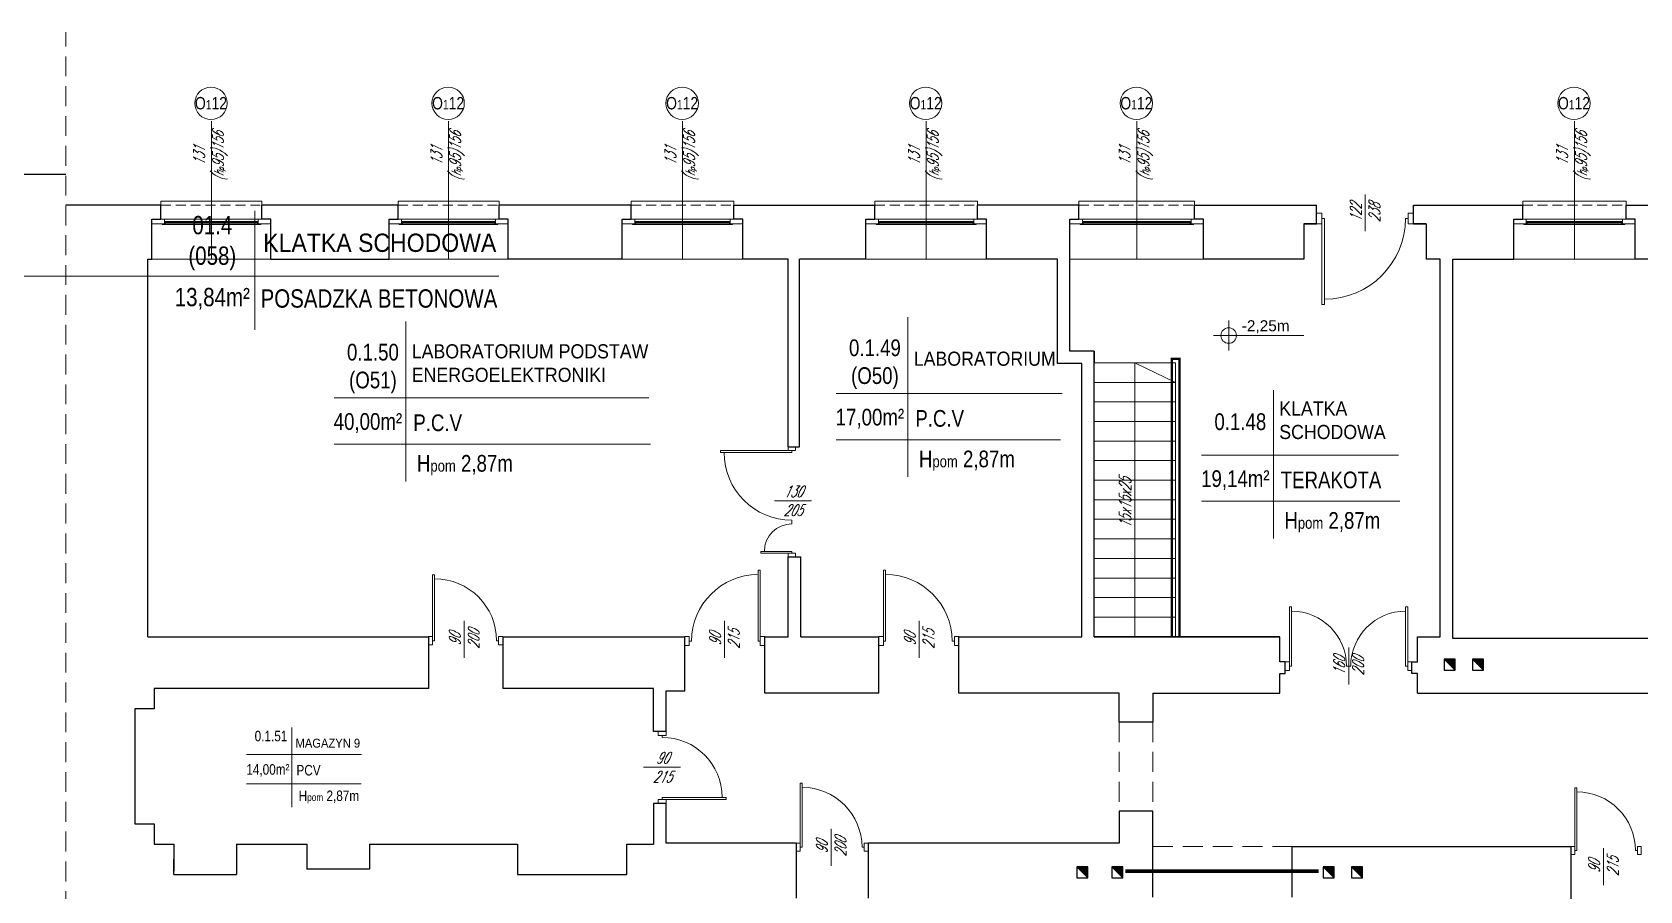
# Model space of a CAD drawing. Header units: millimetres. Extents: x -18485 to 40303, y -22087 to 35064.
# Drawn here: x 7572 to 9626, y 26409 to 27506 of the extents above; entities that cross this region are included whole.
import ezdxf
from ezdxf.enums import TextEntityAlignment as Align

# ---------------------------------------------------------------- set-up
doc = ezdxf.new("R2010")
doc.units = ezdxf.units.MM
doc.linetypes.add('ACAD_ISO12W100', pattern=[21, 12, -3, 0, -3, 0, -3])
doc.linetypes.add('DASHED', pattern=[19.05, 12.7, -6.35])
doc.layers.get('0').update_dxf_attribs({"lineweight": 25})
for name, color, linetype, lineweight in [('-01 parter niski - ściany', 2, 'Continuous', 25), ('01 parter - ściany', 2, 'Continuous', 25), ('01_ściany', 2, 'Continuous', 25), ('03-01_okna', 5, 'Continuous', 15), ('03_drzwi', 1, 'Continuous', 0), ('04-1_widok', 251, 'Continuous', 5), ('04-2_nad', 251, 'DASHED', 5), ('05-03_opis', 10, 'Continuous', 5), ('inw03-02_schody', 6, 'Continuous', 5)]:
    doc.layers.add(name, color=color, linetype=linetype, lineweight=lineweight)
doc.styles.add('arial', font='arial.ttf')
doc.styles.add('ariel', font='arial.ttf', dxfattribs={"width": 0.8})
doc.styles.add('ariel_wym', font='simplex.shx', dxfattribs={"width": 0.65, "oblique": 25})

# ---------------------------------------------------------------- blocks, each defined once
blk = doc.blocks.new('*U56')
blk.add_line((0, 0.375), (0, 0.4))
at = {"ltscale": 0.8}
blk.add_lwpolyline([(-0.05, 0.4), (-0.05, 0.45), (0.05, 0.45), (0.05, 0.4)], close=True, dxfattribs=at)
blk.add_lwpolyline([(0, -0.4), (0, -0.375), (-0.8, -0.375), (-0.8, -0.4), (-0.05, -0.4), (0.05, -0.4), (0.05, -0.45), (-0.05, -0.45), (-0.05, -0.4)])
blk.add_arc((0, -0.375), 0.75, 90, 180)
blk = doc.blocks.new('*U57')
for p, q in [((0, -0.025), (0, 0.025)), ((0, -0.675), (0, -0.7))]:
    blk.add_line(p, q)
for points in [[(0, 0.7), (0, 0.675), (0.7, 0.675), (0.7, 0.7), (0.05, 0.7), (-0.05, 0.7), (-0.05, 0.75), (0.05, 0.75), (0.05, 0.7)], [(0, -0.7), (0, -0.675), (0.7, -0.675), (0.7, -0.7), (0.05, -0.7), (-0.05, -0.7), (-0.05, -0.75), (0.05, -0.75), (0.05, -0.7)]]:
    blk.add_lwpolyline(points)
for centre, start, end in [((0, 0.675), 270, 0), ((0, -0.675), 0, 90)]:
    blk.add_arc(centre, 0.65, start, end)
blk = doc.blocks.new('kota rzutowa')
at = {"ltscale": 0.5}
for p, q in [((-20.6, 0), (102.8, 0)), ((0, -20.6), (0, 20.6))]:
    blk.add_line(p, q, dxfattribs=at)
blk.add_circle((0, 0), 10.6, dxfattribs=at)
at = {"ltscale": 0.5, "style": 'arial'}
blk.add_attdef('POZ._POSADKI_WYKOŃCZONWJ', text='', height=15, dxfattribs=at).set_placement((17.9, 1.4), align=Align.BOTTOM_LEFT)
blk.add_attdef('POZ._POSADZKI_KONSTRUKCJA', text='', height=15, dxfattribs=at).set_placement((17, -5), align=Align.TOP_LEFT)
blk = doc.blocks.new('*U80')
for p, q in [((0, -0.25), (0, -0.3)), ((0, -0.675), (0, -0.7))]:
    blk.add_line(p, q)
for points in [[(0, 0.7), (0, 0.675), (-0.975, 0.675), (-0.975, 0.7), (-0.05, 0.7), (0.05, 0.7), (0.05, 0.75), (-0.05, 0.75), (-0.05, 0.7)], [(0, -0.7), (0, -0.675), (-0.425, -0.675), (-0.425, -0.7), (-0.05, -0.7), (0.05, -0.7), (0.05, -0.75), (-0.05, -0.75), (-0.05, -0.7)]]:
    blk.add_lwpolyline(points)
for centre, radius, start, end in [((0, 0.675), 0.925, 180, 270), ((0, -0.675), 0.375, 90, 180)]:
    blk.add_arc(centre, radius, start, end)

msp = doc.modelspace()

# ---------------------------------------------------------------- hatches: boundary and pattern name
at = {"layer": '01_ściany'}
for points in [[(9390.2, 26704.9), (9376.2, 26704.9), (9390.2, 26690.9)], [(9426.5, 26704.9), (9412.5, 26704.9), (9426.5, 26690.9)], [(8920.8, 26439.5), (8906.8, 26439.5), (8920.8, 26425.5)], [(8965.5, 26439.5), (8951.5, 26439.5), (8965.5, 26425.5)], [(9235.7, 26439.5), (9221.7, 26439.5), (9235.7, 26425.5)], [(9272, 26439.5), (9258, 26439.5), (9272, 26425.5)]]:
    msp.add_hatch(color=256, dxfattribs=at).paths.add_polyline_path(points)

# ---------------------------------------------------------------- linework, layer by layer
at = {"layer": '-01 parter niski - ściany'}
for p, q in [((7736.6, 27285.1), (7615.1, 27285.1)), ((7736.6, 27267.1), (7736.6, 27285.1)), ((8039.6, 27285.1), (7865.6, 27285.1)), ((7865.6, 27267.1), (7865.6, 27285.1)), ((8039.6, 27267.1), (8039.6, 27285.1)), ((8337.6, 27285.1), (8168.6, 27285.1)), ((8168.6, 27267.1), (8168.6, 27285.1)), ((8337.6, 27267.1), (8337.6, 27285.1)), ((8468.6, 27267.1), (8468.6, 27285.1)), ((8468.6, 27285.1), (8648.8, 27285.1)), ((8648.8, 27267.1), (8648.8, 27285.1)), ((8909.6, 27285.1), (8779.8, 27285.1)), ((8779.8, 27267.1), (8779.8, 27285.1)), ((8909.6, 27267.1), (8909.6, 27285.1)), ((9057.3, 27285.1), (9213.1, 27285.1)), ((9057.3, 27267.1), (9057.3, 27285.1)), ((9213.1, 27261.1), (9213.1, 27285.1)), ((9337.1, 27285.1), (9476.6, 27285.1)), ((9337.1, 27261.1), (9337.1, 27285.1)), ((9476.6, 27267.1), (9476.6, 27285.1)), ((9608.6, 27267.1), (9608.6, 27285.1)), ((9608.6, 27285.1), (9785.6, 27285.1)), ((7725.1, 27216.1), (7725.1, 27267.1)), ((7725.1, 27267.1), (7736.6, 27267.1)), ((7877.1, 27267.1), (7865.6, 27267.1)), ((7877.1, 27216.1), (7877.1, 27267.1)), ((8028.1, 27216.1), (8028.1, 27267.1)), ((8028.1, 27267.1), (8039.6, 27267.1)), ((8180.1, 27267.1), (8168.6, 27267.1)), ((8180.1, 27216.1), (8180.1, 27267.1)), ((8326.1, 27216.1), (8326.1, 27267.1)), ((8326.1, 27267.1), (8337.6, 27267.1)), ((8480.1, 27267.1), (8468.6, 27267.1)), ((8480.1, 27216.1), (8480.1, 27267.1)), ((8637.3, 27216.1), (8637.3, 27267.1)), ((8637.3, 27267.1), (8648.8, 27267.1)), ((8791.3, 27267.1), (8779.8, 27267.1)), ((8791.3, 27216.1), (8791.3, 27267.1)), ((8898.1, 27216.1), (8898.1, 27267.1)), ((8898.1, 27267.1), (8909.6, 27267.1)), ((9068.8, 27267.1), (9057.3, 27267.1)), ((9068.8, 27216.1), (9068.8, 27267.1)), ((9213.1, 27261.1), (9197.1, 27261.1)), ((9197.1, 27261.1), (9197.1, 27216.1)), ((9197.1, 27261.1), (9213.1, 27261.1)), ((9337.1, 27261.1), (9353.1, 27261.1)), ((9353.1, 27261.1), (9337.1, 27261.1)), ((9353.1, 27261.1), (9353.1, 27216.1)), ((9465.1, 27216.1), (9465.1, 27267.1)), ((9465.1, 27267.1), (9476.6, 27267.1)), ((9620.1, 27267.1), (9608.6, 27267.1)), ((9620.1, 27216.1), (9620.1, 27267.1)), ((7720.1, 26733.5), (7720.1, 27216.1)), ((7720.1, 27216.1), (7725.1, 27216.1)), ((7877.1, 27216.1), (8028.1, 27216.1)), ((8326.1, 27216.1), (8180.1, 27216.1)), ((8538.1, 27216.1), (8480.1, 27216.1)), ((8538.1, 26976), (8538.1, 27216.1)), ((8637.3, 27216.1), (8552.4, 27216.1)), ((8552.4, 26976), (8552.4, 27216.1)), ((8882.1, 27216.1), (8791.3, 27216.1)), ((8882.1, 27082.5), (8882.1, 27216.1)), ((8898.1, 27098.5), (8898.1, 27216.1)), ((9197.1, 27216.1), (9068.8, 27216.1)), ((9371.1, 27216.1), (9353.1, 27216.1)), ((9371.1, 26733.5), (9371.1, 27216.1)), ((9387.1, 26731.3), (9387.1, 27216.1)), ((9387.1, 27216.1), (9465.1, 27216.1)), ((9660.1, 27216.1), (9620.1, 27216.1)), ((8929.1, 27098.5), (8898.1, 27098.5)), ((8929.1, 26733.5), (8929.1, 27098.5)), ((8929.1, 27098.5), (8929.1, 27083.5)), ((8913.1, 27082.5), (8882.1, 27082.5)), ((8913.1, 26733.5), (8913.1, 27082.5)), ((8538.1, 26976), (8552.4, 26976)), ((8538.1, 26733.5), (8538.1, 26835.5)), ((8538.1, 26733.5), (8538.1, 26835.5)), ((8538.1, 26835.5), (8554.1, 26835.5)), ((8554.1, 26733.5), (8554.1, 26835.5)), ((7720.1, 26733.5), (8078.4, 26733.5)), ((8078.4, 26733.5), (8078.4, 26667.5)), ((8173.4, 26733.5), (8173.4, 26667.5)), ((8173.4, 26733.5), (8406.1, 26733.5)), ((8406.1, 26664.5), (8406.1, 26733.5)), ((8508.1, 26661.3), (8508.1, 26733.5)), ((8508.1, 26733.5), (8538.1, 26733.5)), ((8554.1, 26733.5), (8654.1, 26733.5)), ((8654.1, 26661.3), (8654.1, 26733.5)), ((8756.1, 26733.5), (8913.1, 26733.5)), ((8756.1, 26661.3), (8756.1, 26733.5)), ((9166.1, 26733.5), (8929.1, 26733.5)), ((8929.1, 26733.5), (9166.1, 26733.5)), ((9116.9, 26733.5), (9163.9, 26733.5)), ((9166.1, 26701.3), (9166.1, 26733.5)), ((9342.1, 26733.5), (9371.1, 26733.5)), ((9342.1, 26701.3), (9342.1, 26733.5)), ((9660.1, 26731.3), (9387.1, 26731.3)), ((9173.1, 26701.3), (9166.1, 26701.3)), ((9166.1, 26661.3), (9166.1, 26686.3)), ((9166.1, 26661.3), (9166.1, 26686.3)), ((9166.1, 26686.3), (9173.1, 26686.3)), ((9173.1, 26686.3), (9173.1, 26701.3)), ((9335.1, 26686.3), (9335.1, 26701.3)), ((9335.1, 26701.3), (9342.1, 26701.3)), ((9342.1, 26686.3), (9335.1, 26686.3)), ((9342.1, 26661.3), (9342.1, 26686.3)), ((8078.4, 26667.5), (7728.1, 26667.5)), ((7728.1, 26667.5), (7728.1, 26641.5)), ((8366.1, 26667.5), (8173.4, 26667.5)), ((8366.1, 26612.5), (8366.1, 26667.5)), ((8382.1, 26612.5), (8382.1, 26664.5)), ((8382.1, 26664.5), (8406.1, 26664.5)), ((8654.1, 26661.3), (8508.1, 26661.3)), ((8961.1, 26661.3), (8756.1, 26661.3)), ((8961.1, 26624.3), (8961.1, 26661.3)), ((9004.1, 26661.3), (9166.1, 26661.3)), ((9004.1, 26661.3), (9004.1, 26624.3)), ((9342.1, 26661.3), (9788.1, 26661.3)), ((7728.1, 26641.5), (7703.1, 26641.5)), ((7703.1, 26641.5), (7703.1, 26494.5)), ((9004.1, 26624.3), (8961.1, 26624.3)), ((8382.1, 26612.5), (8366.1, 26612.5)), ((8382.1, 26520.5), (8366.1, 26520.5)), ((8366.1, 26520.5), (8366.1, 26468.5)), ((8382.1, 26469.5), (8382.1, 26520.5)), ((9004.1, 26510.5), (8961.1, 26510.5)), ((8961.1, 26510.5), (8961.1, 26469.5)), ((9004.1, 26400.5), (9004.1, 26510.5)), ((7703.1, 26494.5), (7728.1, 26494.5)), ((7728.1, 26494.5), (7728.1, 26468.5)), ((7728.1, 26468.5), (7753.1, 26468.5)), ((7753.1, 26468.5), (7753.1, 26434)), ((7833.1, 26468.5), (7833.1, 26429.5)), ((7833.1, 26468.5), (7923.1, 26468.5)), ((7923.1, 26468.5), (7923.1, 26436.3)), ((8003.1, 26468.5), (8003.1, 26436.3)), ((8003.1, 26468.5), (8192.1, 26468.5)), ((8192.1, 26468.5), (8192.1, 26429.5)), ((8332.1, 26429.5), (8332.1, 26468.5)), ((8332.1, 26468.5), (8366.1, 26468.5)), ((8548.1, 26469.5), (8382.1, 26469.5)), ((8548.1, 26469.5), (8548.1, 26399.5)), ((8961.1, 26469.5), (8640.1, 26469.5)), ((8640.1, 26469.5), (8640.1, 26399.5)), ((9182.1, 26400.5), (9182.1, 26465.3)), ((9182.1, 26465.3), (9538.1, 26465.3)), ((9182.1, 26465.3), (9538.1, 26465.3)), ((9538.1, 26465.3), (9538.1, 26394.3)), ((7753.1, 26429.5), (7753.1, 26449.4)), ((7753.1, 26429.5), (7833.1, 26429.5)), ((8003.1, 26436.3), (7923.1, 26436.3)), ((8192.1, 26429.5), (8332.1, 26429.5))]:
    msp.add_line(p, q, dxfattribs=at)
at = {"layer": '01 parter - ściany'}
msp.add_line((7615.1, 27324.1), (7514.1, 27324.1), dxfattribs=at)
at = {"layer": '01_ściany'}
for p, q in [((9390.2, 26690.9), (9376.2, 26704.9)), ((9426.5, 26690.9), (9412.5, 26704.9)), ((8920.8, 26425.5), (8906.8, 26439.5)), ((8965.5, 26425.5), (8951.5, 26439.5)), ((9235.7, 26425.5), (9221.7, 26439.5)), ((9272, 26425.5), (9258, 26439.5))]:
    msp.add_line(p, q, dxfattribs=at)
for points in [[(9390.2, 26704.9), (9376.2, 26704.9), (9376.2, 26690.9), (9390.2, 26690.9)], [(9426.5, 26704.9), (9412.5, 26704.9), (9412.5, 26690.9), (9426.5, 26690.9)], [(8920.8, 26439.5), (8906.8, 26439.5), (8906.8, 26425.5), (8920.8, 26425.5)], [(8965.5, 26439.5), (8951.5, 26439.5), (8951.5, 26425.5), (8965.5, 26425.5)], [(9235.7, 26439.5), (9221.7, 26439.5), (9221.7, 26425.5), (9235.7, 26425.5)], [(9272, 26439.5), (9258, 26439.5), (9258, 26425.5), (9272, 26425.5)]]:
    msp.add_lwpolyline(points, close=True, dxfattribs=at)
at = {"layer": '03-01_okna', "linetype": 'Continuous', "lineweight": 0}
for p, q in [((7736.6, 27290.1), (7865.6, 27290.1)), ((7736.6, 27285.1), (7736.6, 27290.1)), ((7865.6, 27285.1), (7865.6, 27290.1)), ((8039.6, 27285.1), (8039.6, 27290.1)), ((8039.6, 27290.1), (8168.6, 27290.1)), ((8168.6, 27285.1), (8168.6, 27290.1)), ((8337.6, 27285.1), (8337.6, 27290.1)), ((8337.6, 27290.1), (8468.6, 27290.1)), ((8468.6, 27285.1), (8468.6, 27290.1)), ((8648.8, 27285.1), (8648.8, 27290.1)), ((8648.8, 27290.1), (8779.8, 27290.1)), ((8779.8, 27285.1), (8779.8, 27290.1)), ((8909.6, 27285.1), (8909.6, 27290.1)), ((8909.6, 27290.1), (9057.3, 27290.1)), ((9057.3, 27285.1), (9057.3, 27290.1)), ((9476.6, 27285.1), (9476.6, 27290.1)), ((9476.6, 27290.1), (9608.6, 27290.1)), ((9608.6, 27285.1), (9608.6, 27290.1)), ((7861.1, 27267.1), (7741.1, 27267.1)), ((7741.1, 27264.1), (7861.1, 27264.1)), ((7742.1, 27260.1), (7742.1, 27264.1)), ((7742.1, 27262.6), (7860.1, 27262.6)), ((7742.1, 27262.1), (7860.1, 27262.1)), ((7860.1, 27260.1), (7860.1, 27264.1)), ((8164.1, 27267.1), (8044.1, 27267.1)), ((8044.1, 27264.1), (8164.1, 27264.1)), ((8045.1, 27260.1), (8045.1, 27264.1)), ((8045.1, 27262.6), (8163.1, 27262.6)), ((8045.1, 27262.1), (8163.1, 27262.1)), ((8163.1, 27260.1), (8163.1, 27264.1)), ((8464.1, 27267.1), (8342.1, 27267.1)), ((8342.1, 27264.1), (8464.1, 27264.1)), ((8343.1, 27260.1), (8343.1, 27264.1)), ((8343.1, 27262.6), (8463.1, 27262.6)), ((8343.1, 27262.1), (8463.1, 27262.1)), ((8463.1, 27260.1), (8463.1, 27264.1)), ((8775.3, 27267.1), (8653.3, 27267.1)), ((8653.3, 27264.1), (8775.3, 27264.1)), ((8654.3, 27260.1), (8654.3, 27264.1)), ((8654.3, 27262.6), (8774.3, 27262.6)), ((8654.3, 27262.1), (8774.3, 27262.1)), ((8774.3, 27260.1), (8774.3, 27264.1)), ((9052.8, 27267.1), (8914.1, 27267.1)), ((8914.1, 27264.1), (9052.8, 27264.1)), ((8915.1, 27260.1), (8915.1, 27264.1)), ((8915.1, 27262.6), (9051.8, 27262.6)), ((8915.1, 27262.1), (9051.8, 27262.1)), ((9051.8, 27260.1), (9051.8, 27264.1)), ((9604.1, 27267.1), (9481.1, 27267.1)), ((9481.1, 27264.1), (9604.1, 27264.1)), ((9482.1, 27260.1), (9482.1, 27264.1)), ((9482.1, 27262.6), (9603.1, 27262.6)), ((9482.1, 27262.1), (9603.1, 27262.1)), ((9603.1, 27260.1), (9603.1, 27264.1))]:
    msp.add_line(p, q, dxfattribs=at)
at = {"layer": '03-01_okna', "linetype": 'DASHED'}
for p, q in [((7736.6, 27285.1), (7865.6, 27285.1)), ((8039.6, 27285.1), (8168.6, 27285.1)), ((8337.6, 27285.1), (8468.6, 27285.1)), ((8648.8, 27285.1), (8779.8, 27285.1)), ((8909.6, 27285.1), (9057.3, 27285.1)), ((9476.6, 27285.1), (9608.6, 27285.1))]:
    msp.add_line(p, q, dxfattribs=at)
at = {"layer": '03-01_okna', "linetype": 'Continuous', "lineweight": 0}
for points in [[(7741.1, 27261.1), (7725.1, 27261.1), (7725.1, 27267.1), (7741.1, 27267.1)], [(7877.1, 27261.1), (7861.1, 27261.1), (7861.1, 27267.1), (7877.1, 27267.1)], [(8044.1, 27261.1), (8028.1, 27261.1), (8028.1, 27267.1), (8044.1, 27267.1)], [(8180.1, 27261.1), (8164.1, 27261.1), (8164.1, 27267.1), (8180.1, 27267.1)], [(8342.1, 27261.1), (8326.1, 27261.1), (8326.1, 27267.1), (8342.1, 27267.1)], [(8480.1, 27261.1), (8464.1, 27261.1), (8464.1, 27267.1), (8480.1, 27267.1)], [(8653.3, 27261.1), (8637.3, 27261.1), (8637.3, 27267.1), (8653.3, 27267.1)], [(8791.3, 27261.1), (8775.3, 27261.1), (8775.3, 27267.1), (8791.3, 27267.1)], [(8914.1, 27261.1), (8898.1, 27261.1), (8898.1, 27267.1), (8914.1, 27267.1)], [(9068.8, 27261.1), (9052.8, 27261.1), (9052.8, 27267.1), (9068.8, 27267.1)], [(9481.1, 27261.1), (9465.1, 27261.1), (9465.1, 27267.1), (9481.1, 27267.1)], [(9620.1, 27261.1), (9604.1, 27261.1), (9604.1, 27267.1), (9620.1, 27267.1)]]:
    msp.add_lwpolyline(points, close=True, dxfattribs=at)
for points in [[(7738.1, 27261.1), (7738.1, 27260.1), (7864.1, 27260.1), (7864.1, 27261.1)], [(8041.1, 27261.1), (8041.1, 27260.1), (8167.1, 27260.1), (8167.1, 27261.1)], [(8339.1, 27261.1), (8339.1, 27260.1), (8467.1, 27260.1), (8467.1, 27261.1)], [(8650.3, 27261.1), (8650.3, 27260.1), (8778.3, 27260.1), (8778.3, 27261.1)], [(8911.1, 27261.1), (8911.1, 27260.1), (9055.8, 27260.1), (9055.8, 27261.1)], [(9478.1, 27261.1), (9478.1, 27260.1), (9607.1, 27260.1), (9607.1, 27261.1)]]:
    msp.add_lwpolyline(points, dxfattribs=at)
at = {"layer": '04-1_widok'}
for p, q in [((7877.1, 27216.1), (7725.1, 27216.1)), ((8180.1, 27216.1), (8028.1, 27216.1)), ((8480.1, 27216.1), (8326.1, 27216.1)), ((8791.3, 27216.1), (8637.3, 27216.1)), ((9068.8, 27216.1), (8898.1, 27216.1)), ((9620.1, 27216.1), (9465.1, 27216.1))]:
    msp.add_line(p, q, dxfattribs=at)
at = {"layer": '04-2_nad', "ltscale": 2}
for p, q in [((8961.1, 26624.3), (8961.1, 26510.5)), ((9004.1, 26624.3), (9004.1, 26510.5)), ((9182.1, 26465.3), (9004.1, 26465.3))]:
    msp.add_line(p, q, dxfattribs=at)
at = {"layer": '05-03_opis', "linetype": 'DASHED', "ltscale": 2}
msp.add_line((7615.1, 23449.1), (7615.1, 27506), dxfattribs=at)
at = {"layer": '05-03_opis', "lineweight": 0}
for p, q in [((7801.1, 27216.4), (7801.1, 27392.4)), ((8104.1, 27216.4), (8104.1, 27392.4)), ((8403.1, 27216.4), (8403.1, 27392.4)), ((8714.3, 27216.4), (8714.3, 27392.4)), ((8983.5, 27216.4), (8983.5, 27392.4)), ((9542.6, 27216.4), (9542.6, 27392.4)), ((9275.2, 27298.7), (9275.2, 27251.5)), ((8567.7, 26907.1), (8520.5, 26907.1)), ((8124.2, 26753.6), (8124.2, 26706.4)), ((8456.7, 26753.6), (8456.7, 26706.4)), ((8705.5, 26753.6), (8705.5, 26706.4)), ((9254.2, 26719.5), (9254.2, 26672.3)), ((8400.6, 26566.6), (8353.4, 26566.6)), ((8593, 26488.1), (8593, 26440.9)), ((9579.7, 26463.2), (9579.7, 26416))]:
    msp.add_line(p, q, dxfattribs=at)
at = {"layer": '05-03_opis'}
for p, q in [((7856.7, 27277.5), (7856.7, 27125.4)), ((7472.3, 27194.2), (8168.4, 27194.2)), ((8049.6, 27136.2), (8049.6, 26932)), ((8691, 27141.8), (8691, 26937.6)), ((7957.8, 27038.6), (8360.2, 27038.6)), ((8599.3, 27044.1), (8888.3, 27044.1)), ((9158, 27048.6), (9158, 26859)), ((7957.8, 26979.7), (8362, 26979.7)), ((8599.3, 26985.2), (8886.2, 26985.2)), ((9066.2, 26965.5), (9317.9, 26965.5)), ((9066.2, 26906.6), (9319.4, 26906.6)), ((7903.9, 26617.5), (7903.9, 26515.7)), ((7846, 26582.9), (7992.9, 26582.9)), ((7846, 26545.7), (7992.4, 26545.7))]:
    msp.add_line(p, q, dxfattribs=at)
at = {"layer": '05-03_opis', "linetype": 'ACAD_ISO12W100', "ltscale": 5, "const_width": 5}
msp.add_lwpolyline([(8968.8, 26433.9), (9216, 26433.9)], dxfattribs=at)
at = {"layer": '05-03_opis', "lineweight": 0}
for centre in [(7800.6, 27415.1), (8103.6, 27415.1), (8402.6, 27415.1), (8713.8, 27415.1), (8983, 27415.1), (9542.1, 27415.1)]:
    msp.add_circle(centre, 20.7, dxfattribs=at)
at = {"layer": 'inw03-02_schody'}
for p, q in [((8929.1, 27083.5), (9033.1, 27083.5)), ((8981.1, 27083.5), (8981.1, 26733.5)), ((8981.1, 27083.5), (9033.1, 27058.5)), ((9033.1, 27083.5), (9033.1, 26733.5)), ((8929.1, 27058.5), (9033.1, 27058.5)), ((8929.1, 27033.5), (9033.1, 27033.5)), ((8929.1, 27008.5), (9033.1, 27008.5)), ((8929.1, 26983.5), (9033.1, 26983.5)), ((8929.1, 26958.5), (9033.1, 26958.5)), ((8929.1, 26933.5), (9033.1, 26933.5)), ((8929.1, 26908.5), (9033.1, 26908.5)), ((8929.1, 26883.5), (9033.1, 26883.5)), ((8929.1, 26858.5), (9033.1, 26858.5)), ((8929.1, 26833.5), (9033.1, 26833.5)), ((8929.1, 26808.5), (9033.1, 26808.5)), ((8929.1, 26783.5), (9033.1, 26783.5)), ((8929.1, 26758.5), (9033.1, 26758.5))]:
    msp.add_line(p, q, dxfattribs=at)
at = {"layer": 'inw03-02_schody', "const_width": 3}
msp.add_lwpolyline([(9038.1, 26733.5), (9038.1, 27088.5), (9028.1, 27088.5), (9028.1, 26733.5)], dxfattribs=at)

# ---------------------------------------------------------------- block references
at = {"layer": '03_drzwi'}
for name, p, xscale, yscale, zscale, rotation in [('*U56', (9275.1, 27268), -137.777777777741, 137.777777777741, 137.7777777777393, 270), ('*U56', (8125.9, 26728.3), 105.5555555555256, 105.5555555555256, 105.5555555555256, 270), ('*U56', (8457.1, 26727.9), -113.333333333303, 113.333333333303, 113.3333333333024, 90), ('*U56', (8705.1, 26727.9), 113.333333333303, 113.333333333303, 113.3333333333045, 270), ('*U57', (9254.1, 26695.9), 107.9999999999891, 107.9999999999891, 107.9999999999891, 90), ('*U56', (8594.1, 26464.4), 102.2222222221935, 102.2222222221935, 102.2222222221935, 270), ('*U56', (9583.1, 26460.3), 99.99999999997453, 99.99999999997453, 99.99999999997274, 270)]:
    msp.add_blockref(name, p, dxfattribs=dict(at, xscale=xscale, yscale=yscale, zscale=zscale, rotation=rotation))
for name, p, xscale, yscale, zscale in [('*U80', (8542.8, 26905.8), 93.66666666665515, 93.66666666665333, 93.66666666665515), ('*U56', (8377, 26566.5), -102.2222222221953, 102.2222222221935, 102.2222222221949)]:
    msp.add_blockref(name, p, dxfattribs=dict(at, xscale=xscale, yscale=yscale, zscale=zscale))
at = {"layer": '05-03_opis', "xscale": 0.9359999999996944, "yscale": 0.9360000000015134, "zscale": 0.9359999999996944}
msp.add_blockref('kota rzutowa', (9100.9, 27118.3), dxfattribs=at).add_auto_attribs({'POZ._POSADKI_WYKOŃCZONWJ': '-2,25m'})

# ---------------------------------------------------------------- texts
at = {"layer": '05-03_opis', "lineweight": 0, "attachment_point": 5}
for s, insert, char_height, width, style in [('O{\\H0.7576x;1}12', (7800.6, 27415.1), 15.84, 75.194, 'ariel'), ('O{\\H0.7576x;1}12', (8103.6, 27415.1), 15.84, 75.194, 'ariel'), ('O{\\H0.7576x;1}12', (8402.6, 27415.1), 15.84, 75.194, 'ariel'), ('O{\\H0.7576x;1}12', (8713.8, 27415.1), 15.84, 75.194, 'ariel'), ('O{\\H0.7576x;1}12', (8983, 27415.1), 15.84, 75.194, 'ariel'), ('O{\\H0.7576x;1}12', (9542.1, 27415.1), 15.84, 75.194, 'ariel'), ('130\\P205', (8544.3, 26907.1), 14.4, 68.936, 'ariel_wym'), ('90\\P215', (8377.2, 26566.6), 14.4, 68.936, 'ariel_wym')]:
    msp.add_mtext(s, dxfattribs=dict(at, insert=insert, char_height=char_height, width=width, style=style))
at = {"layer": '05-03_opis', "lineweight": 0, "attachment_point": 5, "rotation": 90, "style": 'ariel_wym'}
for s, insert, char_height, width in [('131\\P({\\H0.8333x;h\\H0.6x;p}95)156', (7800, 27347.5), 14.4, 62.661), ('131\\P({\\H0.8333x;h\\H0.6x;p}95)156', (8103, 27347.5), 14.4, 62.661), ('131\\P({\\H0.8333x;h\\H0.6x;p}95)156', (8402, 27347.5), 14.4, 62.661), ('131\\P({\\H0.8333x;h\\H0.6x;p}95)156', (8713.3, 27347.5), 14.4, 62.661), ('131\\P({\\H0.8333x;h\\H0.6x;p}95)156', (8982.4, 27347.5), 14.4, 62.661), ('131\\P({\\H0.8333x;h\\H0.6x;p}95)156', (9541.5, 27347.5), 14.4, 62.661), ('122\\P238', (9275.2, 27275.3), 14.4, 68.936), ('15x15x25', (8968.6, 26904.1), 15, 55), ('90\\P200', (8124.2, 26730.2), 14.4, 68.936), ('90\\P215', (8456.7, 26730.2), 14.4, 68.936), ('90\\P215', (8705.5, 26730.2), 14.4, 68.936), ('160\\P200', (9254.2, 26696.1), 14.4, 68.936), ('90\\P200', (8593, 26464.7), 14.4, 68.936), ('90\\P215', (9579.7, 26439.8), 14.4, 68.936)]:
    msp.add_mtext(s, dxfattribs=dict(at, insert=insert, char_height=char_height, width=width))
at = {"layer": '05-03_opis', "style": 'ariel'}
for s, insert, char_height, width, attachment_point in [('{\\fArial|b0|i0|c238|p34;01.4\\P(058)}', (7802.3, 27236.4), 23.423, 108.913, 5), ('\\W0.9;{\\fArial|b0|i0|c238|p34;KLATKA SCHODOWA}', (7867.4, 27236.7), 23.423, 356.637, 4), ('{\\fArial|b0|i0|c238|p34;13,84m²}', (7802.3, 27165.3), 23.423, 108.913, 5), (' POSADZKA BETONOWA', (7856.7, 27165.5), 23.423, 322.789, 4), ('{\\fArial|b0|i0|c238|p34;0.1.50\\P(O51)}', (8007.5, 27076.1), 21.337, 99.21, 5), ('\\W0.9;{\\fArial|b0|i0|c238|p34;LABORATORIUM PODSTAW\\PENERGOELEKTRONIKI}', (8057.1, 27083), 18.036, 318.402, 4), ('{\\fArial|b0|i0|c238|p34;0.1.49\\P(O50)}', (8648.9, 27081.7), 21.337, 99.21, 5), ('\\W0.9;{\\fArial|b0|i0|c238|p34;LABORATORIUM }', (8698.5, 27088.6), 18.036, 318.402, 4), ('\\W0.9;{\\fArial|b0|i0|c238|p34;KLATKA \\PSCHODOWA}', (9165.5, 27010), 18.036, 318.402, 4), ('{\\fArial|b0|i0|c238|p34;40,00m²}', (8001.1, 27006.5), 21.337, 99.21, 5), ('{\\fArial|b0|i0|c238|p34;P.C.V}', (8059.1, 27006.7), 21.337, 294.032, 4), ('{\\fArial|b0|i0|c238|p34;17,00m²}', (8642.5, 27012.1), 21.337, 99.21, 5), ('{\\fArial|b0|i0|c238|p34;P.C.V}', (8700.5, 27012.3), 21.337, 294.032, 4), ('{\\fArial|b0|i0|c238|p34;0.1.48}', (9115.8, 27008.1), 21.337, 99.21, 5), ('{\\fArial|b0|i0|c238|p34; H\\H0.7x;pom\\H1.429x; 2,87m}', (8698.5, 26958.4), 21.337, 294.032, 4), ('{\\fArial|b0|i0|c238|p34; H\\H0.7x;pom\\H1.429x; 2,87m}', (8057.1, 26952.8), 21.337, 294.032, 4), ('{\\fArial|b0|i0|c238|p34;19,14m²}', (9109.4, 26933.5), 21.337, 99.21, 5), ('{\\fArial|b0|i0|c238|p34;TERAKOTA}', (9167.4, 26933.7), 21.337, 294.032, 4), ('{\\fArial|b0|i0|c238|p34; H\\H0.7x;pom\\H1.429x; 2,87m}', (9165.4, 26879.8), 21.337, 294.032, 4), ('{\\fArial|b0|i0|c238|p34;0.1.51}', (7877.3, 26606.5), 13.442, 62.502, 5), ('\\W0.9;{\\fArial|b0|i0|c238|p34;MAGAZYN 9}', (7908.6, 26597.4), 11.363, 200.593, 4), ('{\\fArial|b0|i0|c238|p34;14,00m²}', (7873.3, 26562.7), 13.442, 62.502, 5), ('{\\fArial|b0|i0|c238|p34;PCV}', (7909.8, 26562.8), 13.442, 185.24, 4), ('{\\fArial|b0|i0|c238|p34; H\\H0.7x;pom\\H1.429x; 2,87m}', (7908.5, 26528.8), 13.442, 185.24, 4)]:
    msp.add_mtext(s, dxfattribs=dict(at, insert=insert, char_height=char_height, width=width, attachment_point=attachment_point))

doc.saveas('drawing.dxf')
